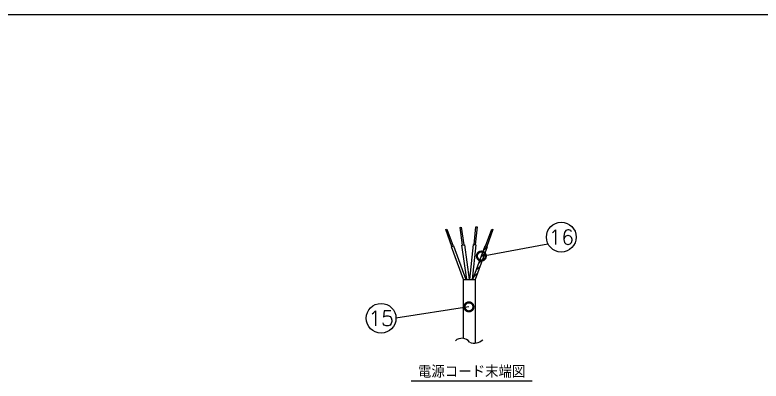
# Model space of a CAD drawing. Extents: x 230 to 4050, y 0 to 2754.
# Drawn here: x 1482 to 2733, y 2139 to 2754 of the extents above; entities that cross this region are included whole.
import ezdxf
from ezdxf.enums import TextEntityAlignment as Align

# ---------------------------------------------------------------- set-up
doc = ezdxf.new("R2010")
doc.units = 0
doc.layers.get('0').update_dxf_attribs({"linetype": 'CONTINUOUS'})
for name, color, linetype in [('SIYOU', 7, 'CONTINUOUS'), ('SUNPOU', 7, 'CONTINUOUS'), ('WAKU', 7, 'CONTINUOUS')]:
    doc.layers.add(name, color=color, linetype=linetype)
doc.styles.add('BIGFONT', font='romans.shx', dxfattribs={"bigfont": 'bigfont.shx'})
doc.styles.get("Standard").update_dxf_attribs({"font": 'romans.shx', "bigfont": 'extfont.shx'})
doc.dimstyles.get("Standard").update_dxf_attribs({"dimscale": 10, "dimtxt": 2, "dimasz": 3, "dimexe": 1, "dimexo": 1, "dimgap": 0.6, "dimtad": 3, "dimdec": 0, "dimzin": 0, "dimdsep": 46, "dimtxsty": 'STANDARD', "dimblk1": 'OPEN', "dimblk2": 'OPEN', "dimsah": 1, "dimcen": 1.5, "dimadec": 0, "dimazin": 0, "dimtfac": 1, "dimtdec": 0, "dimtmove": 0, "dimatfit": 0, "dimldrblk": 'DOTSMALL', "dimfxl": 1, "dimtvp": 1, "dimtolj": 1, "dimtzin": 0, "dimarcsym": 0})

# ---------------------------------------------------------------- blocks, each defined once
blk = doc.blocks.new('_DotSmall')
at = {"color": 0, "linetype": 'ByBlock', "const_width": 0.5}
blk.add_lwpolyline([(-0.0625, 0, 1), (0.0625, 0, 1)], format="xyb", close=True, dxfattribs=at)
blk = doc.blocks.new('_OPEN')
at = {"color": 0, "linetype": 'ByBlock'}
for p, q in [((-1, 0.167), (0, 0)), ((0, 0), (-1, -0.167)), ((0, 0), (-1, 0))]:
    blk.add_line(p, q, dxfattribs=at)

msp = doc.modelspace()

# ---------------------------------------------------------------- hatches: boundary and pattern name
h = msp.add_hatch()
h.set_pattern_fill('_U', color=2, scale=5, angle=45, style=0, pattern_type=0)
h.set_pattern_definition([(45, (-540.7747, 1543.685), (-3.535534, 3.535534), [])])
h.paths.add_polyline_path([(2270.4, 2365.6), (2249.8, 2309), (2254.1, 2309), (2274.2, 2364.2)])

# ---------------------------------------------------------------- linework, layer by layer
at = {"color": 2}
for p, q in [((2204.6, 2392.9), (2206.5, 2393.6)), ((2214.9, 2364.6), (2204.6, 2392.9)), ((2206.5, 2393.6), (2216.8, 2365.2)), ((2228.6, 2396.7), (2230.6, 2397)), ((2232.7, 2366.8), (2228.6, 2396.7)), ((2230.6, 2397), (2234.7, 2367.1)), ((2252.1, 2367.8), (2255.2, 2397.8)), ((2257.2, 2397.6), (2254, 2367.5)), ((2255.2, 2397.8), (2257.2, 2397.6)), ((2271.4, 2365.2), (2281.7, 2393.6)), ((2283.6, 2392.9), (2273.2, 2364.6)), ((2281.7, 2393.6), (2283.6, 2392.9)), ((2231.7, 2366.7), (2235.7, 2367.2)), ((2239.6, 2309), (2231.7, 2366.7)), ((2235.7, 2367.2), (2243.7, 2309)), ((2244.8, 2309), (2251.1, 2367.9)), ((2255, 2367.4), (2248.9, 2309)), ((2251.1, 2367.9), (2255, 2367.4)), ((2214, 2364.2), (2217.7, 2365.6)), ((2234.1, 2309), (2214, 2364.2)), ((2217.7, 2365.6), (2238.3, 2309)), ((2249.8, 2309), (2270.4, 2365.6)), ((2274.2, 2364.2), (2254.1, 2309)), ((2270.4, 2365.6), (2274.2, 2364.2)), ((2234.1, 2210.2), (2234.1, 2309)), ((2234.1, 2309), (2254.1, 2309)), ((2254.1, 2309), (2254.1, 2202.4))]:
    msp.add_line(p, q, dxfattribs=at)
for centre, radius, start, end in [((2231.5, 2194.1), 16.3, 37.1256, 132.0711), ((2252.5, 2222.7), 20.4, 246.9296, 313.0785)]:
    msp.add_arc(centre, radius, start, end, dxfattribs=at)
at = {"layer": 'SIYOU', "color": 1}
msp.add_line((2349.4, 2138.5), (2146.4, 2138.5), dxfattribs=at)
at = {"layer": 'SUNPOU'}
for centre in [(2398.3, 2380.3), (2096, 2244)]:
    msp.add_circle(centre, 25, dxfattribs=at)
at = {"layer": 'WAKU', "color": 6}
msp.add_line((4050, 2753.5), (230, 2753.5), dxfattribs=at)

# ---------------------------------------------------------------- texts
at = {"layer": 'SIYOU', "color": 1, "style": 'BIGFONT'}
msp.add_text('電源コード末端図', height=20.5, dxfattribs=at).set_placement((2247.9, 2155.5), align=Align.MIDDLE)
at = {"layer": 'SUNPOU'}
for s, p in [('16', (2398.3, 2380.3)), ('15', (2096, 2244))]:
    msp.add_text(s, height=25, dxfattribs=at).set_placement(p, align=Align.MIDDLE)

# ---------------------------------------------------------------- leaders
for points in [[(2264.2, 2348.5), (2375.9, 2369.1)], [(2243.4, 2263.2), (2121, 2244)]]:
    msp.add_leader(points, dimstyle='STANDARD', dxfattribs=at)

doc.saveas('drawing.dxf')
